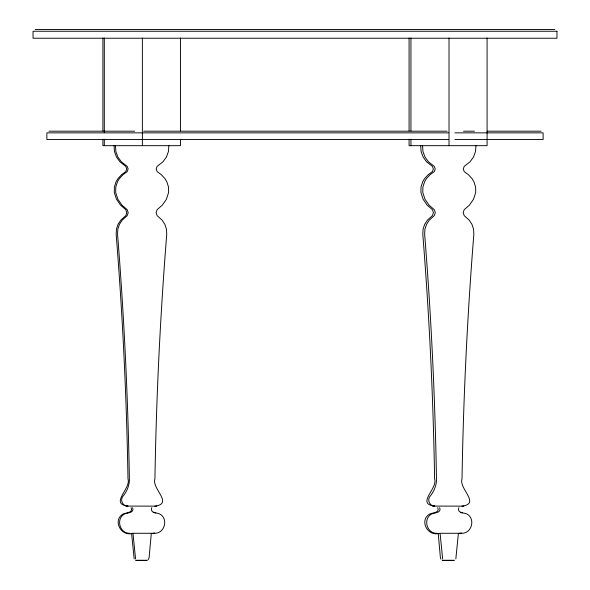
<?xml version="1.0" encoding="UTF-8"?>
<svg xmlns="http://www.w3.org/2000/svg" width="590" height="590" viewBox="0 0 590 590"><rect width="100%" height="100%" fill="white"/><g stroke="black" fill="none" stroke-linecap="round" stroke-linejoin="round"><path stroke-width="0.89" d="M151.313 533.286L149.115 557.683L148.156 559.703M458.408 533.286L455.834 558.922M151.741 507.688C149.521 512.887 156.852 512.695 159.72 513.949C168.755 518.706 164.61 533.81 154.418 533.286L132.993 533.286L135.56 558.922M458.836 507.688C456.616 512.887 463.947 512.695 466.815 513.949C475.85 518.706 471.705 533.81 461.513 533.286L440.088 533.286L442.655 558.922M154.853 506.146C173.91 503.742 151.438 488.594 154.927 478.866C156.291 397.247 160.237 315.665 166.741 234.289L166.461 229.193L164.861 224.347L162.058 220.085L157.088 215.616L156.092 212.658L157.088 209.708L162.346 205.121L166.446 199.221L168.629 192.369L168.504 186.956L166.815 181.757L164.964 178.615L161.24 174.618L157.139 171.638L156.166 168.991L157.139 166.351L162.906 161.837L166.395 157.088L168.43 151.549L168.858 145.671M461.948 506.146C481.005 503.742 458.533 488.594 462.022 478.866C463.386 397.247 467.332 315.665 473.836 234.289L473.556 229.193L471.956 224.347L469.153 220.085L464.183 215.616L463.187 212.658L464.183 209.708L469.441 205.121L473.541 199.221L475.724 192.369L475.599 186.956L473.91 181.757L472.059 178.615L468.335 174.618L464.227 171.638L463.261 168.991L464.227 166.351L470.001 161.837L473.49 157.088L475.525 151.549L475.953 145.671M153.017 533.286L154.809 533.065M459.64 533.286L461.432 533.065M114.047 145.671L114.475 151.549L116.51 157.088L119.999 161.837L125.773 166.351L126.739 168.991L125.773 171.638L121.665 174.618L117.941 178.615L116.09 181.757L114.401 186.956L114.276 192.369L116.459 199.221L120.559 205.121L125.818 209.708L126.813 212.658L125.818 215.616L120.847 220.085L118.044 224.347L116.444 229.193L116.164 234.289C122.668 315.665 126.614 397.247 127.978 478.866C131.415 488.564 108.803 504.17 128.332 506.08L156.822 506.146M420.677 145.671L421.098 151.549L423.133 157.088L426.622 161.837L432.396 166.351L433.362 168.991L432.396 171.638L428.288 174.618L424.564 178.615L422.713 181.757L421.024 186.956L420.899 192.369L423.089 199.221L427.182 205.121L432.441 209.708L433.444 212.658L432.441 215.616L427.477 220.085L424.667 224.347L423.067 229.193L422.787 234.289C429.299 315.665 433.237 397.247 434.601 478.866C438.038 488.564 415.426 504.17 434.955 506.08L463.917 506.146M35.223 29.5L554.777 29.5M48.948 131.186L134.66 131.186M143.761 131.186L447.146 131.186M463.526 131.186L474.441 131.186M487.178 131.186L541.052 131.186M448.43 132.861L46.876 132.861L46.876 139.542L448.43 139.542M454.853 132.861L543.125 132.861L543.125 139.542L454.853 139.542M126.083 506.146L128.052 506.146M432.706 506.146L434.675 506.146M132.824 533.286C121.201 537.062 112.107 520.336 123.185 513.949C126.053 512.695 133.384 512.887 131.164 507.688M439.447 533.286C427.824 537.062 418.73 520.336 429.808 513.949C432.676 512.695 440.007 512.887 437.787 507.688M135.545 560.264L147.36 560.264M442.168 560.264L454.455 560.264M136.157 560.5L146.748 560.5M442.78 560.5L453.843 560.5M436.983 533.286C426.784 533.81 422.647 518.706 431.681 513.949C434.55 512.695 441.88 512.887 439.653 507.688M129.889 533.286C119.689 533.81 115.552 518.706 124.586 513.949C127.455 512.695 134.786 512.887 132.558 507.688M460.657 512.651L462.449 512.902M153.142 512.533L155.826 512.902M434.579 506.146C430.051 506.08 427.278 500.844 429.468 497.06C433.731 491.994 436.711 485.622 436.467 478.866C435.103 397.247 431.165 315.665 424.652 234.289L424.94 229.193L426.533 224.347L429.343 220.085L434.314 215.616L435.309 212.658L434.314 209.708L429.048 205.121L424.955 199.221L422.765 192.369L422.897 186.956L424.586 181.757L426.437 178.615L430.162 174.618L434.262 171.638L435.228 168.991L434.262 166.351L428.488 161.837L424.999 157.088L422.964 151.549L422.543 145.671M127.484 506.146C122.956 506.08 120.183 500.844 122.373 497.06C126.636 491.994 129.616 485.622 129.372 478.866C128.008 397.247 124.07 315.665 117.558 234.289L117.845 229.193L119.438 224.347L122.248 220.085L127.219 215.616L128.214 212.658L127.219 209.708L121.953 205.121L117.86 199.221L115.67 192.369L115.802 186.956L117.491 181.757L119.342 178.615L123.067 174.618L127.167 171.638L128.133 168.991L127.167 166.351L121.4 161.837L117.904 157.088L115.869 151.549L115.448 145.671M440.959 559.202L440.413 557.683L438.215 533.286M134.166 558.922L131.592 533.286M487.089 37.981L487.089 145.671L409.077 145.671L409.077 139.225M449.02 37.981L449.02 145.671M410.942 37.981L410.942 130.943M410.942 139.225L410.942 145.671M409.077 37.981L409.077 130.943M180.452 37.981L180.452 130.943M180.452 139.225L180.452 145.671L102.911 145.671L102.911 139.225M142.382 37.981L142.382 145.671M104.312 37.981L104.312 132.78M104.312 139.225L104.312 145.671M102.911 37.981L102.911 130.943M556.96 31.248L33.04 31.248L33.04 38.232L556.96 38.232L556.96 31.248"/></g></svg>
